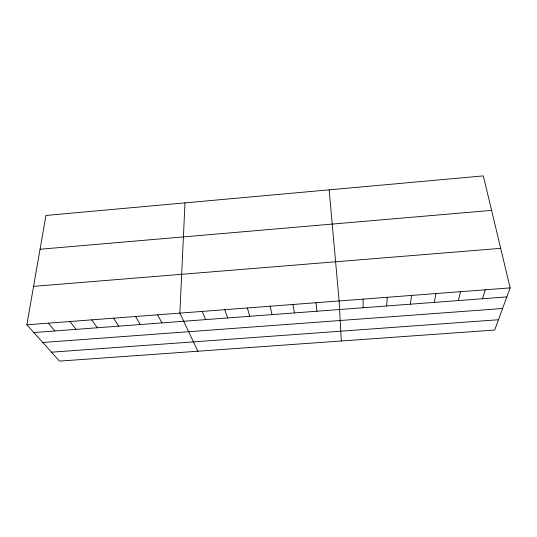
<?xml version="1.0" encoding="UTF-8"?>
<svg xmlns="http://www.w3.org/2000/svg" width="537" height="537" viewBox="0 0 537 537"><rect width="100%" height="100%" fill="white"/><g stroke="black" fill="none" stroke-linecap="round" stroke-linejoin="round"><path stroke-width="0.81" d="M363.066 307.748L363.126 299.122M184.983 202.879L179.875 313.125L197.864 351.232M386.674 305.969L387.258 297.283M410.422 304.184L411.537 295.424M26.85 324.811L45.947 215.451L483.334 175.894L510.15 287.892L494.678 330.047L59.493 361.106L26.85 324.811L510.15 287.892M434.312 302.385L435.97 293.558M458.343 300.572L460.545 291.678M482.515 298.753L485.273 289.792M40.047 249.249L491.59 210.37M33.569 286.355L500.685 248.356M33.811 332.551L506.834 296.921M42.759 342.499L502.592 308.5M51.478 352.191L498.464 319.743M48.343 323.173L54.868 330.96M69.958 321.522L76.046 329.369M91.693 319.857L97.345 327.765M113.549 318.193L118.758 326.147M135.532 316.508L140.291 324.529M157.643 314.823L161.939 322.898M202.234 311.413L205.611 319.609M224.721 309.695L227.628 317.951M247.342 307.97L249.772 316.28M270.091 306.231L272.037 314.608M292.974 304.486L294.43 312.917M315.984 302.727L316.951 311.225M329.141 189.843L339.136 300.955L341.304 340.995"/></g></svg>
